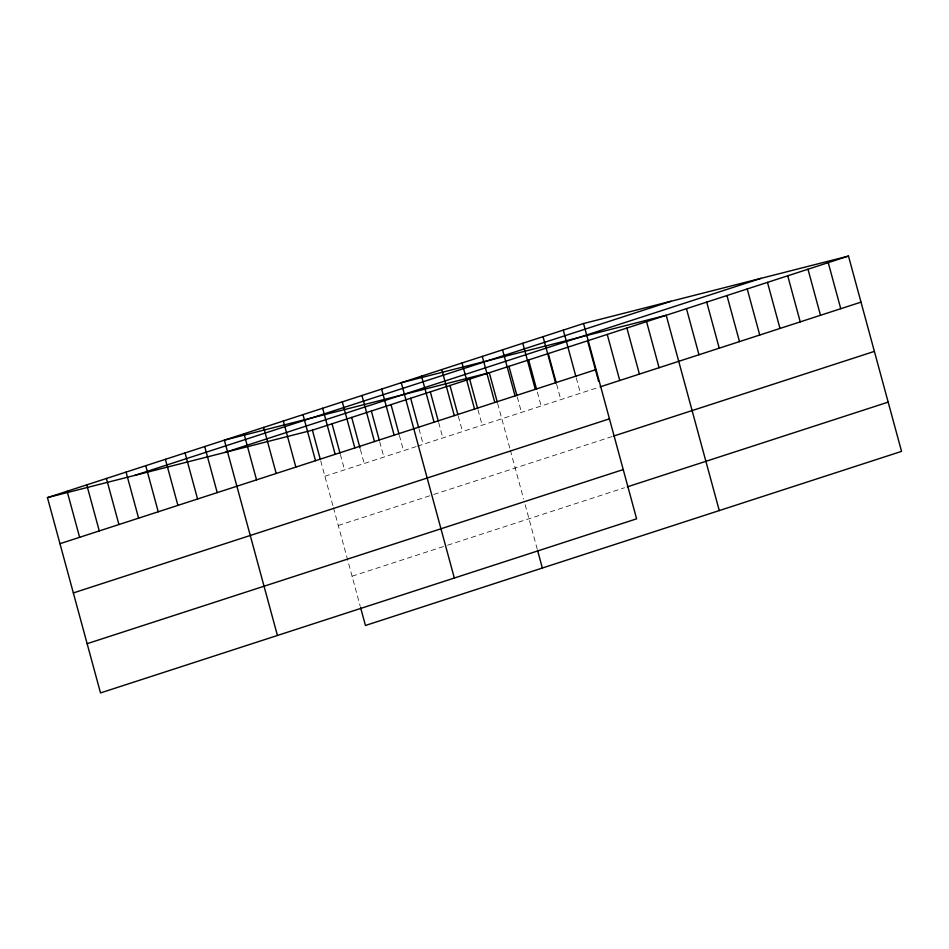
<?xml version="1.0" encoding="UTF-8"?>
<svg xmlns="http://www.w3.org/2000/svg" width="949" height="949" viewBox="0 0 949 949"><rect width="100%" height="100%" fill="white"/><g stroke="black" fill="none" stroke-linecap="round" stroke-linejoin="round"><path stroke-width="0.71" stroke-dasharray="4.75 3.56" d="M324.902 476.244L416.172 446.599M417.572 446.149L598.7 387.322M338.283 525.485L432.353 494.939M433.764 494.476L612.081 436.576M352.067 576.221L446.137 545.675M447.548 545.224L624.454 487.762M576.268 377.892L580.444 393.254M556.612 384.286L560.788 399.636M537.336 392.056L541.132 406.018M517.3 397.05L521.476 412.4M497.644 403.432L509.993 448.877M510.36 450.253L523.623 499.044M525.153 504.678L537.158 548.866M477.988 409.814L482.163 425.176M458.331 416.196L462.507 431.558M438.675 422.578L442.839 437.94M419.019 428.972L423.183 444.322M399.363 435.354L403.527 450.704M379.707 441.736L383.871 457.086M360.418 449.518L364.214 463.468M340.383 454.5L344.558 469.862M320.726 460.882L333.075 506.339M333.455 507.703L360.24 606.328"/><path stroke-width="1.42" d="M583.552 323.526L636.613 518.83L100.511 692.924L47.45 497.62L583.552 323.526L848.489 256.076L901.55 451.38L365.448 625.474L360.62 607.692M134.877 475.366L670.979 301.272M224.96 452.436L761.062 278.33M47.45 497.62L312.387 430.17L848.489 256.076M59.965 543.694L596.067 369.588M600.1 386.872L861.004 302.138M73.346 592.935L609.448 418.841M613.481 436.113L874.385 351.391M87.13 643.683L623.232 469.577M627.265 486.861L888.169 402.127M828.24 262.648L840.755 308.722M807.979 269.231L820.494 315.293M787.729 275.803L800.244 321.877M767.48 282.387L779.995 328.449M747.219 288.959L759.746 335.021M726.97 295.542L739.485 341.604M706.72 302.114L719.235 348.176M686.471 308.686L698.986 354.76M719.271 510.574L666.21 315.27L401.273 382.72L454.334 578.024M646.554 321.652L659.069 367.714M626.898 328.034L639.412 374.096M607.241 334.416L619.756 380.49M587.585 340.798L598.582 381.284M563.303 330.098L575.889 376.504M548.273 353.574L556.233 382.886M543.042 336.681L555.556 382.744M528.617 359.956L536.576 389.268M522.792 343.253L535.307 389.327M508.961 366.338L516.92 395.65M502.543 349.837L515.058 395.899M497.264 402.032L489.304 372.72L224.367 440.17L277.428 635.474M537.525 550.242L542.365 568.024M482.294 356.409L494.809 402.483M469.648 379.102L477.608 408.414M462.033 362.993L474.547 409.055M449.98 385.484L457.952 414.808M441.783 369.564L454.298 415.638M430.324 391.866L438.296 421.19M421.534 376.148L434.049 422.21M410.668 398.26L418.639 427.572M391.012 404.642L398.983 433.954M381.617 389.102L394.132 435.176M371.356 411.024L379.327 440.336M361.96 395.484L374.475 441.558M351.699 417.406L360.039 448.118M342.304 401.866L354.819 447.94M332.043 423.788L340.003 453.1M322.648 408.26L335.163 454.322M312.387 430.17L320.347 459.494M302.992 414.642L315.507 460.704M283.336 421.024L295.851 467.086M263.68 427.406L276.195 473.468M244.023 433.788L256.538 479.85M204.711 446.552L217.226 492.626M185.055 452.934L197.57 499.008M165.387 459.328L177.914 505.39M145.731 465.71L158.246 511.772M126.075 472.092L138.59 518.154M106.418 478.474L118.933 524.536M86.762 484.856L99.277 530.93M67.106 491.238L79.621 537.312"/></g></svg>
